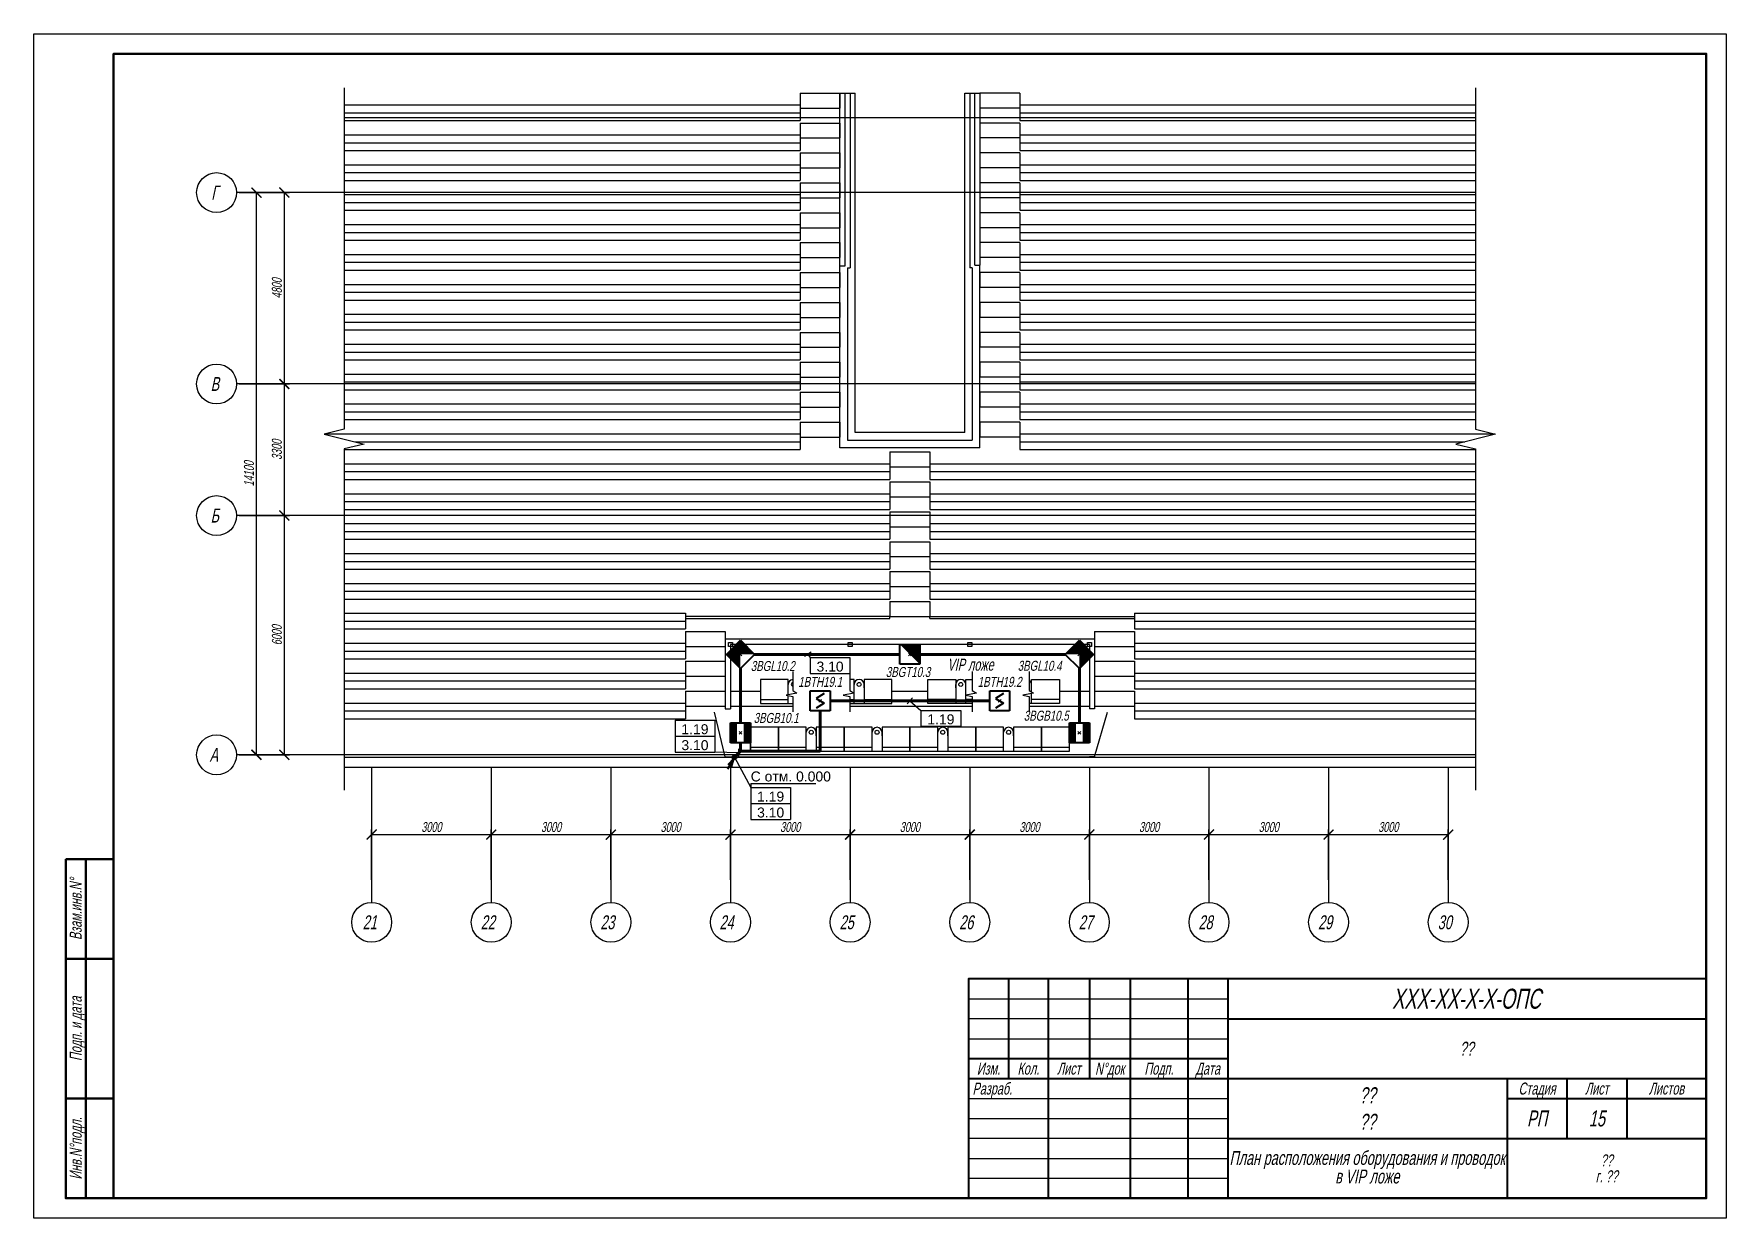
# Model space of a CAD drawing. Extents: x 0 to 1720, y -2086 to 3873.
# Drawn here: x 0 to 424.4, y -596 to -299 of the extents above; entities that cross this region are included whole.
import ezdxf
from ezdxf.enums import TextEntityAlignment as Align

# ---------------------------------------------------------------- set-up
doc = ezdxf.new("R2010")
doc.units = 0
doc.layers.add('EL_DEVICE', color=1, linetype='Continuous', lineweight=40)
doc.layers.add('EL_KABLE', color=9, linetype='Continuous', lineweight=60)
for name, color, linetype in [('EL_DEVICE_NAME', 7, 'Continuous'), ('FORMAT', 134, 'Continuous'), ('OSI', 5, 'Continuous'), ('PLAN', 2, 'Continuous'), ('SYS_PIN', 7, 'Continuous'), ('TEXT', 4, 'Continuous')]:
    doc.layers.add(name, color=color, linetype=linetype)
doc.styles.add('R2_5', font='arial.ttf', dxfattribs={"width": 0.65, "oblique": 12, "height": 2.5})
doc.styles.get("Standard").update_dxf_attribs({"font": 'arial.ttf'})

# ---------------------------------------------------------------- blocks, each defined once
blk = doc.blocks.new('_ArchTick')
at = {"const_width": 0.15}
blk.add_lwpolyline([(-0.5, -0.5), (0.5, 0.5)], dxfattribs=at)
blk = doc.blocks.new('PS_DAT_SMOKE')
at = {"layer": 'EL_DEVICE'}
for p, q in [((-2.5, 2.5), (2.5, 2.5)), ((-2.5, -2.5), (-2.5, 2.5)), ((1.01, 1.81), (-1.01, 0.61)), ((-1.01, 0.61), (1.01, -0.61)), ((2.5, 2.5), (2.5, -2.5)), ((2.5, -2.5), (-2.5, -2.5)), ((1.01, -0.61), (-1.01, -1.81))]:
    blk.add_line(p, q, dxfattribs=at)
blk = doc.blocks.new('CONNECTOR_SQUARE')
at = {"layer": 'SYS_PIN'}
for p, q in [((-0.35, 0.35), (0.35, -0.35)), ((0.35, 0.35), (-0.35, -0.35))]:
    blk.add_line(p, q, dxfattribs=at)
blk = doc.blocks.new('EL_CABLE_FROMDOWN')
at = {"layer": 'EL_DEVICE'}
for q in [(-1.75, -3.03), (-1.68, -1.92), (-0.82, -2.42)]:
    blk.add_line((-0.25, -0.43), q, dxfattribs=at)
blk.add_circle((0, 0), 0.5, dxfattribs=at)
blk = doc.blocks.new('CONNECTOR_POINT')
at = {"layer": 'SYS_PIN'}
for p, q in [((-0.35, 0.35), (0.35, -0.35)), ((0.35, 0.35), (-0.35, -0.35))]:
    blk.add_line(p, q, dxfattribs=at)
blk = doc.blocks.new('OS_DAT_BGB')
at = {"layer": 'EL_DEVICE'}
for p, q in [((-2.5, 2.5), (2.5, 2.5)), ((-2.5, -2.5), (-2.5, 2.5)), ((2.5, 2.5), (2.5, -2.5)), ((2.5, -2.5), (-2.5, -2.5))]:
    blk.add_line(p, q, dxfattribs=at)
at = {"layer": 'EL_DEVICE', "const_width": 1.67}
for points in [[(-1.67, 2.5), (-1.67, -2.5)], [(1.67, 2.5), (1.67, -2.5)]]:
    blk.add_lwpolyline(points, dxfattribs=at)
blk = doc.blocks.new('OS_DAT_BGL')
at = {"layer": 'EL_DEVICE'}
for p, q in [((-2.5, 2.5), (2.5, 2.5)), ((-2.5, -2.5), (-2.5, 2.5)), ((2.5, 2.5), (2.5, -2.5)), ((2.5, -2.5), (-2.5, -2.5))]:
    blk.add_line(p, q, dxfattribs=at)
for points in [[(-2.5, 2.5, 0, 7.07, 0), (0, 0, 7.07, 7.07, 0)], [(2.5, 2.5, 0, 7.07, 0), (0, 0, 7.07, 7.07, 0)]]:
    blk.add_lwpolyline(points, format="xyseb", dxfattribs=at)
blk = doc.blocks.new('OS_DAT_BGT')
at = {"layer": 'EL_DEVICE'}
for p, q in [((-2.5, 2.5), (2.5, 2.5)), ((-2.5, -2.5), (-2.5, 2.5)), ((2.5, 2.5), (2.5, -2.5)), ((2.5, -2.5), (-2.5, -2.5))]:
    blk.add_line(p, q, dxfattribs=at)
blk.add_lwpolyline([(2.5, 2.5, 0, 7.07, 0), (0, 0, 7.07, 7.07, 0)], format="xyseb", dxfattribs=at)

msp = doc.modelspace()

# ---------------------------------------------------------------- linework, layer by layer
for p, q in [((194.95, -454.05), (193.3, -455.17)), ((194.13, -454.61), (194.69, -455.43)), ((194.69, -455.43), (204.69, -455.43)), ((194.69, -455.43), (194.69, -459.43)), ((204.69, -455.43), (204.69, -459.43)), ((194.69, -459.43), (204.69, -459.43)), ((220.37, -465.5), (219.06, -467.02)), ((219.72, -466.26), (222.49, -468.65)), ((222.49, -468.65), (232.49, -468.65)), ((222.49, -468.65), (222.49, -472.65)), ((232.49, -468.65), (232.49, -472.65)), ((160.81, -471.13), (170.81, -471.13)), ((160.81, -471.13), (160.81, -479.13)), ((160.81, -475.13), (170.81, -475.13)), ((170.81, -471.13), (170.81, -479.13)), ((222.49, -472.65), (232.49, -472.65)), ((160.81, -479.13), (170.81, -479.13)), ((176.82, -479.31), (170.81, -479.13)), ((176.79, -480.31), (176.85, -478.31)), ((175.72, -480.41), (179.79, -488.02)), ((175.72, -480.41), (175.72, -480.41)), ((179.79, -487.02), (179.79, -488.02)), ((179.79, -487.02), (196.13, -487.02)), ((179.79, -488.02), (189.79, -488.02)), ((179.79, -488.02), (179.79, -496.02)), ((189.79, -488.02), (189.79, -496.02)), ((179.79, -492.02), (189.79, -492.02)), ((179.79, -496.02), (189.79, -496.02))]:
    msp.add_line(p, q)
at = {"layer": 'EL_KABLE'}
for p, q in [((177.22, -471.81), (177.22, -458.14)), ((180.75, -454.61), (217.22, -454.61)), ((222.22, -454.61), (258.68, -454.61)), ((262.22, -458.14), (262.22, -471.81)), ((199.72, -466.26), (239.72, -466.26)), ((197.22, -478.91), (197.22, -468.76)), ((175.72, -480.41), (177.22, -478.91)), ((175.72, -480.41), (177.22, -478.91)), ((177.22, -478.91), (177.22, -476.81)), ((177.22, -478.91), (197.22, -478.91))]:
    msp.add_line(p, q, dxfattribs=at)
at = {"layer": 'FORMAT', "lineweight": 50}
for p, q in [((13, -506), (13, -591)), ((20, -531), (8, -531)), ((20, -566), (8, -566))]:
    msp.add_line(p, q, dxfattribs=at)
at = {"layer": 'FORMAT', "lineweight": 40}
for p, q in [((244.43, -536), (244.43, -561)), ((254.43, -536), (254.43, -591)), ((264.74, -536), (264.74, -561)), ((274.93, -536), (274.93, -591)), ((289.43, -536), (289.43, -591)), ((299.43, -536), (299.43, -591)), ((299.43, -546), (419.43, -546)), ((234.43, -556), (299.43, -556)), ((234.43, -561), (419.43, -561)), ((369.51, -561), (369.51, -591)), ((384.51, -561), (384.51, -576)), ((399.51, -561), (399.51, -576)), ((369.51, -566), (419.43, -566)), ((299.43, -576), (419.43, -576))]:
    msp.add_line(p, q, dxfattribs=at)
at = {"layer": 'FORMAT', "lineweight": -3}
for p, q in [((234.43, -541), (299.43, -541)), ((299.43, -546), (234.43, -546)), ((234.43, -551), (299.43, -551)), ((234.43, -566), (299.43, -566)), ((234.43, -571), (299.43, -571)), ((299.43, -576), (234.43, -576)), ((234.43, -581), (299.43, -581)), ((234.43, -586), (299.43, -586))]:
    msp.add_line(p, q, dxfattribs=at)
at = {"layer": 'FORMAT'}
msp.add_lwpolyline([(0, -299), (424.43, -299), (424.43, -596), (0, -596)], close=True, dxfattribs=at)
at = {"layer": 'FORMAT', "lineweight": 50}
for points in [[(20, -591), (20, -304), (419.43, -304), (419.43, -591)], [(8, -506), (20, -506), (20, -591), (8, -591)]]:
    msp.add_lwpolyline(points, close=True, dxfattribs=at)
at = {"layer": 'FORMAT', "lineweight": 40}
msp.add_lwpolyline([(234.43, -591), (419.43, -591), (419.43, -536), (234.43, -536)], close=True, dxfattribs=at)
at = {"layer": 'OSI'}
for p, q in [((55.83, -338.81), (50.83, -338.81)), ((77.83, -338.81), (55.83, -338.81)), ((55.83, -386.81), (50.83, -386.81)), ((77.83, -386.81), (55.83, -386.81)), ((55.83, -419.81), (50.83, -419.81)), ((77.83, -419.81), (55.83, -419.81)), ((55.83, -479.81), (50.83, -479.81)), ((77.83, -479.81), (55.83, -479.81))]:
    msp.add_line(p, q, dxfattribs=at)
at = {"layer": 'OSI', "lineweight": 25}
for p, q in [((51.46, -338.81), (57.08, -338.81)), ((51.46, -338.81), (64.08, -338.81)), ((77.21, -338.81), (54.58, -338.81)), ((55.83, -479.81), (55.83, -338.81)), ((62.83, -386.81), (62.83, -338.81)), ((51.46, -386.81), (64.08, -386.81)), ((51.46, -386.81), (64.08, -386.81)), ((62.83, -419.81), (62.83, -386.81)), ((51.46, -419.81), (64.08, -419.81)), ((51.46, -419.81), (64.08, -419.81)), ((62.83, -479.81), (62.83, -419.81)), ((51.46, -479.81), (57.08, -479.81)), ((51.46, -479.81), (64.08, -479.81)), ((84.72, -482.91), (84.72, -511.81)), ((114.72, -482.91), (114.72, -511.81)), ((144.72, -482.91), (144.72, -511.81)), ((174.72, -482.91), (174.72, -511.81)), ((204.72, -482.91), (204.72, -511.81)), ((234.72, -482.91), (234.72, -511.81)), ((264.72, -482.91), (264.72, -511.81)), ((294.72, -482.91), (294.72, -511.81)), ((324.72, -482.91), (324.72, -511.81)), ((354.72, -482.91), (354.72, -511.81)), ((84.72, -511.18), (84.72, -498.56)), ((84.72, -499.81), (114.72, -499.81)), ((114.72, -511.18), (114.72, -498.56)), ((114.72, -511.18), (114.72, -498.56)), ((114.72, -499.81), (144.72, -499.81)), ((144.72, -511.18), (144.72, -498.56)), ((144.72, -511.18), (144.72, -498.56)), ((144.72, -499.81), (174.72, -499.81)), ((174.72, -511.18), (174.72, -498.56)), ((174.72, -511.18), (174.72, -498.56)), ((174.72, -499.81), (204.72, -499.81)), ((204.72, -511.18), (204.72, -498.56)), ((204.72, -511.18), (204.72, -498.56)), ((204.72, -499.81), (234.72, -499.81)), ((234.72, -511.18), (234.72, -498.56)), ((234.72, -511.18), (234.72, -498.56)), ((234.72, -499.81), (264.72, -499.81)), ((264.72, -511.18), (264.72, -498.56)), ((264.72, -511.18), (264.72, -498.56)), ((264.72, -499.81), (294.72, -499.81)), ((294.72, -511.18), (294.72, -498.56)), ((294.72, -511.18), (294.72, -498.56)), ((294.72, -499.81), (324.72, -499.81)), ((324.72, -511.18), (324.72, -498.56)), ((324.72, -511.18), (324.72, -498.56)), ((324.72, -499.81), (354.72, -499.81)), ((354.72, -511.18), (354.72, -498.56)), ((84.72, -511.81), (84.72, -516.81)), ((114.72, -511.81), (114.72, -516.81)), ((144.72, -511.81), (144.72, -516.81)), ((174.72, -511.81), (174.72, -516.81)), ((204.72, -511.81), (204.72, -516.81)), ((234.72, -511.81), (234.72, -516.81)), ((264.72, -511.81), (264.72, -516.81)), ((294.72, -511.81), (294.72, -516.81)), ((324.72, -511.81), (324.72, -516.81)), ((354.72, -511.81), (354.72, -516.81))]:
    msp.add_line(p, q, dxfattribs=at)
at = {"layer": 'OSI'}
for centre in [(45.83, -338.81), (45.83, -386.81), (45.83, -419.81), (45.83, -479.81)]:
    msp.add_circle(centre, 5, dxfattribs=at)
at = {"layer": 'OSI', "lineweight": 25}
for centre in [(84.72, -521.81), (114.72, -521.81), (144.72, -521.81), (174.72, -521.81), (204.72, -521.81), (234.72, -521.81), (264.72, -521.81), (294.72, -521.81), (324.72, -521.81), (354.72, -521.81)]:
    msp.add_circle(centre, 5, dxfattribs=at)
at = {"layer": 'PLAN'}
for p, q in [((77.83, -312.58), (77.83, -398.11)), ((192.17, -313.86), (202.17, -313.86)), ((192.17, -313.86), (192.17, -317.61)), ((202.17, -357.14), (202.17, -313.86)), ((202.17, -313.86), (205.97, -313.86)), ((202.17, -313.86), (202.17, -317.61)), ((203.47, -357.14), (203.47, -313.86)), ((204.72, -313.86), (204.72, -357.64)), ((205.97, -356.97), (205.97, -313.86)), ((233.47, -356.97), (233.47, -313.86)), ((233.47, -313.86), (237.27, -313.86)), ((234.72, -313.86), (234.72, -357.64)), ((235.97, -356.97), (235.97, -313.86)), ((237.27, -313.86), (237.27, -356.97)), ((247.27, -313.86), (237.27, -313.86)), ((237.27, -313.86), (237.27, -317.61)), ((247.27, -313.86), (247.27, -317.61)), ((361.6, -312.58), (361.6, -398.11)), ((77.83, -316.82), (192.17, -316.82)), ((192.17, -316.82), (192.17, -320.75)), ((192.17, -317.61), (202.17, -317.61)), ((247.27, -317.61), (237.27, -317.61)), ((247.27, -316.82), (361.6, -316.82)), ((247.27, -316.82), (247.27, -320.75)), ((77.83, -318.79), (192.17, -318.79)), ((77.83, -320.01), (361.6, -320.01)), ((77.83, -320.75), (192.17, -320.75)), ((192.17, -321.36), (202.17, -321.36)), ((192.17, -321.36), (192.17, -325.11)), ((202.17, -321.36), (202.17, -325.11)), ((247.27, -321.36), (237.27, -321.36)), ((237.27, -321.36), (237.27, -325.11)), ((247.27, -318.79), (361.6, -318.79)), ((247.27, -320.75), (361.6, -320.75)), ((247.27, -321.36), (247.27, -325.11)), ((77.83, -324.32), (192.17, -324.32)), ((77.83, -326.29), (192.17, -326.29)), ((192.17, -324.32), (192.17, -328.25)), ((192.17, -325.11), (202.17, -325.11)), ((247.27, -325.11), (237.27, -325.11)), ((247.27, -324.32), (361.6, -324.32)), ((247.27, -324.32), (247.27, -328.25)), ((247.27, -326.29), (361.6, -326.29)), ((77.83, -328.25), (192.17, -328.25)), ((192.17, -328.86), (202.17, -328.86)), ((192.17, -328.86), (192.17, -332.61)), ((202.17, -328.86), (202.17, -332.61)), ((247.27, -328.86), (237.27, -328.86)), ((237.27, -328.86), (237.27, -332.61)), ((247.27, -328.25), (361.6, -328.25)), ((247.27, -328.86), (247.27, -332.61)), ((77.83, -331.82), (192.17, -331.82)), ((77.83, -333.79), (192.17, -333.79)), ((192.17, -331.82), (192.17, -335.75)), ((192.17, -332.61), (202.17, -332.61)), ((247.27, -332.61), (237.27, -332.61)), ((247.27, -331.82), (361.6, -331.82)), ((247.27, -331.82), (247.27, -335.75)), ((247.27, -333.79), (361.6, -333.79)), ((77.83, -335.75), (192.17, -335.75)), ((77.83, -339.32), (192.17, -339.32)), ((192.17, -336.36), (202.17, -336.36)), ((192.17, -336.36), (192.17, -340.11)), ((192.17, -339.32), (192.17, -343.25)), ((202.17, -336.36), (202.17, -340.11)), ((247.27, -336.36), (237.27, -336.36)), ((237.27, -336.36), (237.27, -340.11)), ((247.27, -335.75), (361.6, -335.75)), ((247.27, -336.36), (247.27, -340.11)), ((247.27, -339.32), (361.6, -339.32)), ((247.27, -339.32), (247.27, -343.25)), ((77.83, -341.29), (192.17, -341.29)), ((77.83, -343.25), (192.17, -343.25)), ((192.17, -340.11), (202.17, -340.11)), ((247.27, -340.11), (237.27, -340.11)), ((247.27, -341.29), (361.6, -341.29)), ((247.27, -343.25), (361.6, -343.25)), ((77.83, -346.82), (192.17, -346.82)), ((192.17, -343.86), (202.17, -343.86)), ((192.17, -343.86), (192.17, -347.61)), ((192.17, -346.82), (192.17, -350.75)), ((192.17, -347.61), (202.17, -347.61)), ((202.17, -343.86), (202.17, -347.61)), ((247.27, -343.86), (237.27, -343.86)), ((237.27, -343.86), (237.27, -347.61)), ((247.27, -347.61), (237.27, -347.61)), ((247.27, -343.86), (247.27, -347.61)), ((247.27, -346.82), (361.6, -346.82)), ((247.27, -346.82), (247.27, -350.75)), ((77.83, -348.79), (192.17, -348.79)), ((77.83, -350.75), (192.17, -350.75)), ((192.17, -351.36), (202.17, -351.36)), ((192.17, -351.36), (192.17, -355.11)), ((202.17, -351.36), (202.17, -355.11)), ((247.27, -351.36), (237.27, -351.36)), ((237.27, -351.36), (237.27, -355.11)), ((247.27, -348.79), (361.6, -348.79)), ((247.27, -350.75), (361.6, -350.75)), ((247.27, -351.36), (247.27, -355.11)), ((77.83, -354.32), (192.17, -354.32)), ((77.83, -356.29), (192.17, -356.29)), ((192.17, -354.32), (192.17, -358.25)), ((192.17, -355.11), (202.17, -355.11)), ((247.27, -355.11), (237.27, -355.11)), ((247.27, -354.32), (361.6, -354.32)), ((247.27, -354.32), (247.27, -358.25)), ((247.27, -356.29), (361.6, -356.29)), ((77.83, -358.25), (192.17, -358.25)), ((192.17, -358.86), (202.17, -358.86)), ((192.17, -358.86), (192.17, -362.61)), ((202.17, -402.81), (202.17, -357.14)), ((202.17, -357.14), (203.47, -357.14)), ((202.17, -358.86), (202.17, -362.61)), ((204.07, -357.64), (204.72, -357.64)), ((204.07, -357.64), (204.07, -400.91)), ((205.97, -399.01), (205.97, -356.97)), ((233.47, -399.01), (233.47, -356.97)), ((235.37, -357.64), (234.72, -357.64)), ((235.37, -357.64), (235.37, -400.91)), ((235.97, -356.97), (237.27, -356.97)), ((237.27, -402.81), (237.27, -356.97)), ((247.27, -358.86), (237.27, -358.86)), ((237.27, -358.86), (237.27, -362.61)), ((247.27, -358.25), (361.6, -358.25)), ((247.27, -358.86), (247.27, -362.61)), ((77.83, -361.82), (192.17, -361.82)), ((77.83, -363.79), (192.17, -363.79)), ((192.17, -361.82), (192.17, -365.75)), ((192.17, -362.61), (202.17, -362.61)), ((247.27, -362.61), (237.27, -362.61)), ((247.27, -361.82), (361.6, -361.82)), ((247.27, -361.82), (247.27, -365.75)), ((247.27, -363.79), (361.6, -363.79)), ((77.83, -365.75), (192.17, -365.75)), ((192.17, -366.36), (202.17, -366.36)), ((192.17, -366.36), (192.17, -370.11)), ((202.17, -366.36), (202.17, -370.11)), ((247.27, -366.36), (237.27, -366.36)), ((237.27, -366.36), (237.27, -370.11)), ((247.27, -365.75), (361.6, -365.75)), ((247.27, -366.36), (247.27, -370.11)), ((77.83, -369.32), (192.17, -369.32)), ((77.83, -371.29), (192.17, -371.29)), ((77.83, -373.25), (192.17, -373.25)), ((192.17, -369.32), (192.17, -373.25)), ((192.17, -370.11), (202.17, -370.11)), ((247.27, -370.11), (237.27, -370.11)), ((247.27, -369.32), (361.6, -369.32)), ((247.27, -369.32), (247.27, -373.25)), ((247.27, -371.29), (361.6, -371.29)), ((247.27, -373.25), (361.6, -373.25)), ((77.83, -376.82), (192.17, -376.82)), ((192.17, -373.86), (202.17, -373.86)), ((192.17, -373.86), (192.17, -377.61)), ((192.17, -376.82), (192.17, -380.75)), ((192.17, -377.61), (202.17, -377.61)), ((202.17, -373.86), (202.17, -377.61)), ((247.27, -373.86), (237.27, -373.86)), ((237.27, -373.86), (237.27, -377.61)), ((247.27, -377.61), (237.27, -377.61)), ((247.27, -373.86), (247.27, -377.61)), ((247.27, -376.82), (361.6, -376.82)), ((247.27, -376.82), (247.27, -380.75)), ((77.83, -378.79), (192.17, -378.79)), ((77.83, -380.75), (192.17, -380.75)), ((192.17, -381.36), (202.17, -381.36)), ((192.17, -381.36), (192.17, -385.11)), ((202.17, -381.36), (202.17, -385.11)), ((247.27, -381.36), (237.27, -381.36)), ((237.27, -381.36), (237.27, -385.11)), ((247.27, -378.79), (361.6, -378.79)), ((247.27, -380.75), (361.6, -380.75)), ((247.27, -381.36), (247.27, -385.11)), ((77.83, -384.32), (192.17, -384.32)), ((192.17, -384.32), (192.17, -388.25)), ((192.17, -385.11), (202.17, -385.11)), ((247.27, -385.11), (237.27, -385.11)), ((247.27, -384.32), (361.6, -384.32)), ((247.27, -384.32), (247.27, -388.25)), ((77.83, -386.29), (192.17, -386.29)), ((77.83, -388.25), (192.17, -388.25)), ((192.17, -388.86), (202.17, -388.86)), ((192.17, -388.86), (192.17, -392.61)), ((202.17, -388.86), (202.17, -392.61)), ((247.27, -388.86), (237.27, -388.86)), ((237.27, -388.86), (237.27, -392.61)), ((247.27, -386.29), (361.6, -386.29)), ((247.27, -388.25), (361.6, -388.25)), ((247.27, -388.86), (247.27, -392.61)), ((77.83, -391.82), (192.17, -391.82)), ((77.83, -393.79), (192.17, -393.79)), ((192.17, -391.82), (192.17, -395.75)), ((192.17, -392.61), (202.17, -392.61)), ((247.27, -392.61), (237.27, -392.61)), ((247.27, -391.82), (361.6, -391.82)), ((247.27, -391.82), (247.27, -395.75)), ((247.27, -393.79), (361.6, -393.79)), ((77.83, -398.11), (72.83, -399.36)), ((77.83, -395.75), (192.17, -395.75)), ((192.17, -396.36), (202.17, -396.36)), ((192.17, -396.36), (192.17, -400.11)), ((202.17, -396.36), (202.17, -400.11)), ((247.27, -396.36), (237.27, -396.36)), ((237.27, -396.36), (237.27, -400.11)), ((247.27, -395.75), (361.6, -395.75)), ((247.27, -396.36), (247.27, -400.11)), ((361.6, -398.11), (366.6, -399.36)), ((72.83, -399.36), (82.83, -401.86)), ((72.99, -399.32), (192.17, -399.32)), ((82.83, -401.86), (77.83, -403.11)), ((77.83, -403.11), (77.83, -488.64)), ((80.54, -401.29), (192.17, -401.29)), ((192.17, -399.32), (192.17, -403.25)), ((192.17, -400.11), (202.17, -400.11)), ((237.27, -402.81), (202.17, -402.81)), ((204.07, -400.91), (235.37, -400.91)), ((233.47, -399.01), (205.97, -399.01)), ((247.27, -400.11), (237.27, -400.11)), ((247.27, -399.32), (366.45, -399.32)), ((247.27, -399.32), (247.27, -403.25)), ((247.27, -401.29), (358.89, -401.29)), ((366.6, -399.36), (356.6, -401.86)), ((356.6, -401.86), (361.6, -403.11)), ((361.6, -403.11), (361.6, -488.64)), ((77.83, -403.25), (192.17, -403.25)), ((77.83, -406.82), (214.72, -406.82)), ((214.72, -403.86), (224.72, -403.86)), ((214.72, -403.86), (214.72, -407.61)), ((214.72, -406.82), (214.72, -410.75)), ((224.72, -403.86), (224.72, -407.61)), ((224.72, -406.82), (361.6, -406.82)), ((224.72, -406.82), (224.72, -410.75)), ((247.27, -403.25), (361.6, -403.25)), ((77.83, -408.79), (214.72, -408.79)), ((77.83, -410.75), (214.72, -410.75)), ((214.72, -407.61), (224.72, -407.61)), ((214.72, -411.36), (224.72, -411.36)), ((214.72, -411.36), (214.72, -415.11)), ((224.72, -408.79), (361.6, -408.79)), ((224.72, -410.75), (361.6, -410.75)), ((224.72, -411.36), (224.72, -415.11)), ((77.83, -414.32), (214.72, -414.32)), ((214.72, -414.32), (214.72, -418.25)), ((214.72, -415.11), (224.72, -415.11)), ((224.72, -414.32), (361.6, -414.32)), ((224.72, -414.32), (224.72, -418.25)), ((77.83, -416.29), (214.72, -416.29)), ((77.83, -418.25), (214.72, -418.25)), ((214.72, -418.86), (224.72, -418.86)), ((214.72, -418.86), (214.72, -422.61)), ((224.72, -416.29), (361.6, -416.29)), ((224.72, -418.25), (361.6, -418.25)), ((224.72, -418.86), (224.72, -422.61)), ((77.83, -421.82), (214.72, -421.82)), ((77.83, -423.79), (214.72, -423.79)), ((214.72, -421.82), (214.72, -425.75)), ((214.72, -422.61), (224.72, -422.61)), ((224.72, -421.82), (361.6, -421.82)), ((224.72, -421.82), (224.72, -425.75)), ((224.72, -423.79), (361.6, -423.79)), ((77.83, -425.75), (214.72, -425.75)), ((214.72, -426.36), (224.72, -426.36)), ((214.72, -426.36), (214.72, -430.11)), ((224.72, -425.75), (361.6, -425.75)), ((224.72, -426.36), (224.72, -430.11)), ((77.83, -429.32), (214.72, -429.32)), ((77.83, -431.29), (214.72, -431.29)), ((214.72, -429.32), (214.72, -433.25)), ((214.72, -430.11), (224.72, -430.11)), ((224.72, -429.32), (361.6, -429.32)), ((224.72, -429.32), (224.72, -433.25)), ((224.72, -431.29), (361.6, -431.29)), ((77.83, -433.25), (214.72, -433.25)), ((77.83, -436.82), (214.72, -436.82)), ((214.72, -433.86), (224.72, -433.86)), ((214.72, -433.86), (214.72, -437.61)), ((214.72, -436.82), (214.72, -440.75)), ((224.72, -433.25), (361.6, -433.25)), ((224.72, -433.86), (224.72, -437.61)), ((224.72, -436.82), (361.6, -436.82)), ((224.72, -436.82), (224.72, -440.75)), ((77.83, -438.79), (214.72, -438.79)), ((77.83, -440.75), (214.72, -440.75)), ((214.72, -437.61), (224.72, -437.61)), ((214.72, -441.36), (224.72, -441.36)), ((214.72, -441.36), (214.72, -445.11)), ((224.72, -438.79), (361.6, -438.79)), ((224.72, -440.75), (361.6, -440.75)), ((224.72, -441.36), (224.72, -445.11)), ((77.83, -444.32), (163.42, -444.32)), ((163.42, -444.32), (163.42, -448.25)), ((214.72, -445.11), (163.42, -445.11)), ((163.42, -445.61), (214.72, -445.61)), ((214.72, -445.11), (224.72, -445.11)), ((214.72, -445.61), (214.72, -445.11)), ((224.72, -445.11), (276.02, -445.11)), ((224.72, -445.61), (224.72, -445.11)), ((224.72, -445.61), (276.02, -445.61)), ((276.02, -444.32), (361.6, -444.32)), ((276.02, -444.32), (276.02, -448.25)), ((77.83, -446.29), (163.42, -446.29)), ((77.83, -448.25), (163.42, -448.25)), ((163.42, -448.86), (173.42, -448.86)), ((163.42, -448.86), (163.42, -452.61)), ((173.42, -448.86), (173.42, -452.61)), ((266.02, -448.86), (276.02, -448.86)), ((266.02, -448.86), (266.02, -452.61)), ((276.02, -446.29), (361.6, -446.29)), ((276.02, -448.25), (361.6, -448.25)), ((276.02, -448.86), (276.02, -452.61)), ((77.83, -451.82), (163.42, -451.82)), ((77.83, -453.79), (163.42, -453.79)), ((163.42, -451.82), (163.42, -455.75)), ((163.42, -452.61), (173.42, -452.61)), ((266.02, -450.81), (173.42, -450.81)), ((173.42, -450.81), (173.42, -468.31)), ((174.22, -452.61), (174.22, -451.61)), ((174.22, -451.61), (175.22, -451.61)), ((175.22, -452.61), (174.22, -452.61)), ((264.72, -452.11), (174.72, -452.11)), ((174.72, -452.11), (174.72, -468.31)), ((175.22, -451.61), (175.22, -452.61)), ((204.22, -452.61), (204.22, -451.61)), ((204.22, -451.61), (205.22, -451.61)), ((205.22, -452.61), (204.22, -452.61)), ((205.22, -451.61), (205.22, -452.61)), ((234.22, -452.61), (234.22, -451.61)), ((234.22, -451.61), (235.22, -451.61)), ((235.22, -452.61), (234.22, -452.61)), ((235.22, -451.61), (235.22, -452.61)), ((264.22, -452.61), (264.22, -451.61)), ((264.22, -451.61), (265.22, -451.61)), ((265.22, -452.61), (264.22, -452.61)), ((264.72, -452.11), (264.72, -468.31)), ((265.22, -451.61), (265.22, -452.61)), ((266.02, -450.81), (266.02, -468.31)), ((266.02, -452.61), (276.02, -452.61)), ((276.02, -451.82), (361.6, -451.82)), ((276.02, -451.82), (276.02, -455.75)), ((276.02, -453.79), (361.6, -453.79)), ((77.83, -455.75), (163.42, -455.75)), ((163.42, -456.36), (173.42, -456.36)), ((163.42, -456.36), (163.42, -460.11)), ((173.42, -456.36), (173.42, -460.11)), ((266.02, -456.36), (276.02, -456.36)), ((266.02, -456.36), (266.02, -460.11)), ((276.02, -455.75), (361.6, -455.75)), ((276.02, -456.36), (276.02, -460.11)), ((77.83, -459.32), (163.42, -459.32)), ((77.83, -461.29), (163.42, -461.29)), ((163.42, -459.32), (163.42, -463.25)), ((163.42, -460.11), (173.42, -460.11)), ((189.22, -460.91), (182.22, -460.91)), ((182.22, -460.91), (182.22, -466.91)), ((189.22, -464.74), (189.22, -460.91)), ((189.22, -463.04), (189.22, -462.16)), ((190.32, -458.9), (190.32, -463.68)), ((204.63, -458.9), (204.63, -463.68)), ((205.72, -460.91), (204.63, -460.91)), ((205.72, -466.91), (205.72, -460.91)), ((205.72, -463.04), (205.72, -462.16)), ((215.22, -460.91), (208.22, -460.91)), ((208.22, -460.91), (208.22, -466.91)), ((208.22, -463.04), (208.22, -462.16)), ((215.22, -466.91), (215.22, -460.91)), ((224.22, -460.91), (231.22, -460.91)), ((224.22, -466.91), (224.22, -460.91)), ((231.22, -460.91), (231.22, -466.91)), ((231.22, -463.04), (231.22, -462.16)), ((233.72, -466.91), (233.72, -460.91)), ((233.72, -460.91), (235.32, -460.91)), ((233.72, -463.04), (233.72, -462.16)), ((235.32, -458.9), (235.32, -463.68)), ((249.63, -458.9), (249.63, -463.68)), ((250.22, -460.91), (257.22, -460.91)), ((250.22, -464.05), (250.22, -460.91)), ((250.22, -463.04), (250.22, -462.16)), ((257.22, -460.91), (257.22, -466.91)), ((266.02, -460.11), (276.02, -460.11)), ((276.02, -459.32), (361.6, -459.32)), ((276.02, -459.32), (276.02, -463.25)), ((276.02, -461.29), (361.6, -461.29)), ((77.83, -463.25), (163.42, -463.25)), ((77.83, -466.82), (163.42, -466.82)), ((163.42, -463.86), (173.42, -463.86)), ((163.42, -463.86), (163.42, -467.61)), ((163.42, -466.82), (163.42, -470.75)), ((173.42, -463.86), (173.42, -467.61)), ((174.72, -463.86), (182.22, -463.86)), ((182.22, -465.91), (189.22, -465.91)), ((191.39, -464.35), (188.71, -464.83)), ((188.71, -464.83), (190.32, -465.22)), ((189.22, -466.91), (189.22, -464.95)), ((190.32, -463.68), (191.39, -464.35)), ((190.32, -465.22), (190.32, -469)), ((205.7, -464.35), (203.01, -464.83)), ((203.01, -464.83), (204.63, -465.22)), ((204.63, -463.68), (205.7, -464.35)), ((204.63, -465.22), (204.63, -469)), ((204.63, -465.91), (205.72, -465.91)), ((208.22, -465.91), (215.22, -465.91)), ((215.22, -463.86), (224.22, -463.86)), ((231.22, -465.91), (224.22, -465.91)), ((236.39, -464.35), (233.71, -464.83)), ((233.71, -464.83), (235.32, -465.22)), ((235.32, -465.91), (233.72, -465.91)), ((235.32, -463.68), (236.39, -464.35)), ((235.32, -465.22), (235.32, -469)), ((250.7, -464.35), (248.01, -464.83)), ((248.01, -464.83), (249.63, -465.22)), ((249.63, -463.68), (250.7, -464.35)), ((249.63, -465.22), (249.63, -469)), ((250.22, -466.91), (250.22, -464.44)), ((257.22, -465.91), (250.22, -465.91)), ((257.22, -463.86), (264.72, -463.86)), ((266.02, -463.86), (276.02, -463.86)), ((266.02, -463.86), (266.02, -467.61)), ((276.02, -463.25), (361.6, -463.25)), ((276.02, -463.86), (276.02, -467.61)), ((276.02, -466.82), (361.6, -466.82)), ((276.02, -466.82), (276.02, -470.75)), ((77.83, -468.79), (163.42, -468.79)), ((77.83, -470.75), (163.42, -470.75)), ((163.42, -467.61), (173.42, -467.61)), ((173.42, -480.31), (170.67, -469.12)), ((173.42, -468.31), (174.72, -468.31)), ((174.72, -467.61), (190.32, -467.61)), ((182.22, -466.91), (189.22, -466.91)), ((189.22, -466.91), (190.32, -466.91)), ((204.63, -466.91), (205.72, -466.91)), ((204.63, -467.61), (235.32, -467.61)), ((205.72, -466.91), (208.22, -466.91)), ((208.22, -466.91), (215.22, -466.91)), ((231.22, -466.91), (224.22, -466.91)), ((233.72, -466.91), (231.22, -466.91)), ((235.32, -466.91), (233.72, -466.91)), ((250.22, -466.91), (249.63, -466.91)), ((249.63, -467.61), (264.72, -467.61)), ((257.22, -466.91), (250.22, -466.91)), ((266.02, -468.31), (264.72, -468.31)), ((266.02, -467.61), (276.02, -467.61)), ((266.02, -480.31), (269.28, -469.1)), ((276.02, -468.79), (361.6, -468.79)), ((276.02, -470.75), (361.6, -470.75)), ((186.72, -472.91), (179.72, -472.91)), ((179.72, -472.91), (179.72, -478.91)), ((179.72, -472.91), (179.72, -478.91)), ((179.72, -478.91), (179.72, -472.91)), ((193.72, -472.91), (186.72, -472.91)), ((186.72, -472.91), (186.72, -478.91)), ((186.72, -478.91), (186.72, -472.91)), ((193.72, -478.91), (193.72, -472.91)), ((193.72, -475.04), (193.72, -474.16)), ((203.22, -472.91), (196.22, -472.91)), ((196.22, -472.91), (196.22, -478.91)), ((196.22, -475.04), (196.22, -474.16)), ((203.22, -478.91), (203.22, -472.91)), ((210.22, -472.91), (203.22, -472.91)), ((203.22, -472.91), (203.22, -478.91)), ((210.22, -478.91), (210.22, -472.91)), ((210.22, -475.04), (210.22, -474.16)), ((219.72, -472.91), (212.72, -472.91)), ((212.72, -472.91), (212.72, -478.91)), ((212.72, -475.04), (212.72, -474.16)), ((219.72, -478.91), (219.72, -472.91)), ((226.72, -472.91), (219.72, -472.91)), ((219.72, -472.91), (219.72, -478.91)), ((226.72, -478.91), (226.72, -472.91)), ((226.72, -478.91), (226.72, -472.91)), ((226.72, -475.04), (226.72, -474.16)), ((236.22, -472.91), (229.22, -472.91)), ((229.22, -472.91), (229.22, -478.91)), ((229.22, -475.04), (229.22, -474.16)), ((236.22, -478.91), (236.22, -472.91)), ((243.22, -472.91), (236.22, -472.91)), ((236.22, -472.91), (236.22, -478.91)), ((243.22, -478.91), (243.22, -472.91)), ((243.22, -478.91), (243.22, -472.91)), ((243.22, -478.91), (243.22, -472.91)), ((243.22, -475.04), (243.22, -474.16)), ((252.72, -472.91), (245.72, -472.91)), ((245.72, -472.91), (245.72, -478.91)), ((245.72, -475.04), (245.72, -474.16)), ((252.72, -478.91), (252.72, -472.91)), ((259.72, -472.91), (252.72, -472.91)), ((252.72, -472.91), (252.72, -478.91)), ((259.72, -478.91), (259.72, -472.91)), ((259.72, -478.91), (259.72, -472.91)), ((179.72, -477.91), (186.72, -477.91)), ((179.72, -478.91), (186.72, -478.91)), ((186.72, -477.91), (193.72, -477.91)), ((186.72, -478.91), (193.72, -478.91)), ((193.72, -478.91), (196.22, -478.91)), ((196.22, -477.91), (203.22, -477.91)), ((196.22, -478.91), (203.22, -478.91)), ((203.22, -477.91), (210.22, -477.91)), ((203.22, -478.91), (210.22, -478.91)), ((210.22, -478.91), (212.72, -478.91)), ((212.72, -477.91), (219.72, -477.91)), ((212.72, -478.91), (219.72, -478.91)), ((219.72, -477.91), (226.72, -477.91)), ((219.72, -478.91), (226.72, -478.91)), ((226.72, -478.91), (229.22, -478.91)), ((229.22, -477.91), (236.22, -477.91)), ((229.22, -478.91), (236.22, -478.91)), ((236.22, -477.91), (243.22, -477.91)), ((236.22, -478.91), (243.22, -478.91)), ((243.22, -478.91), (245.72, -478.91)), ((245.72, -477.91), (252.72, -477.91)), ((245.72, -478.91), (252.72, -478.91)), ((252.72, -477.91), (259.72, -477.91)), ((252.72, -478.91), (259.72, -478.91)), ((77.83, -480.41), (361.6, -480.41)), ((77.83, -482.91), (361.6, -482.91)), ((173.42, -480.31), (173.42, -480.41)), ((173.42, -480.31), (174.72, -480.31)), ((174.72, -480.31), (174.72, -480.41)), ((264.72, -480.41), (174.72, -480.41)), ((264.72, -480.31), (264.72, -480.41)), ((266.02, -480.31), (264.72, -480.31)), ((266.02, -480.31), (266.02, -480.41))]:
    msp.add_line(p, q, dxfattribs=at)
at = {"layer": 'PLAN', "lineweight": 25}
for p, q in [((361.6, -338.81), (77.83, -338.81)), ((361.6, -386.81), (77.83, -386.81)), ((361.6, -419.81), (77.83, -419.81)), ((361.6, -479.81), (77.83, -479.81))]:
    msp.add_line(p, q, dxfattribs=at)
at = {"layer": 'PLAN'}
for centre in [(206.97, -462.16), (232.47, -462.16), (194.97, -474.16), (211.47, -474.16), (227.97, -474.16), (244.47, -474.16)]:
    msp.add_circle(centre, 0.5, dxfattribs=at)
for centre, radius, start, end in [((190.47, -462.16), 1.25, 96.7381, 180), ((190.47, -462.16), 0.5, 107.0573, 252.9427), ((206.97, -462.16), 1.25, 0, 180), ((232.47, -462.16), 1.25, 0, 180), ((248.97, -462.16), 1.25, 0, 58.1524), ((194.97, -474.16), 1.25, 0, 180), ((211.47, -474.16), 1.25, 0, 180), ((227.97, -474.16), 1.25, 0, 180), ((244.47, -474.16), 1.25, 0, 180)]:
    msp.add_arc(centre, radius, start, end, dxfattribs=at)

# ---------------------------------------------------------------- block references
for p, rotation in [((177.22, -454.61), 45), ((262.22, -454.61), 315)]:
    msp.add_blockref('OS_DAT_BGL', p, dxfattribs=dict(rotation=rotation))
for name, p in [('OS_DAT_BGT', (219.72, -454.61)), ('CONNECTOR_SQUARE', (177.22, -454.61)), ('CONNECTOR_SQUARE', (219.72, -454.61)), ('CONNECTOR_SQUARE', (262.22, -454.61)), ('PS_DAT_SMOKE', (197.22, -466.26)), ('CONNECTOR_SQUARE', (197.22, -466.26)), ('PS_DAT_SMOKE', (242.22, -466.26)), ('CONNECTOR_SQUARE', (242.22, -466.26)), ('OS_DAT_BGB', (177.22, -474.31)), ('OS_DAT_BGB', (262.22, -474.31)), ('CONNECTOR_SQUARE', (177.22, -474.31)), ('CONNECTOR_SQUARE', (262.22, -474.31)), ('EL_CABLE_FROMDOWN', (175.72, -480.41)), ('CONNECTOR_POINT', (175.72, -480.41))]:
    msp.add_blockref(name, p)
at = {"layer": 'OSI', "lineweight": 25, "xscale": 2.5, "yscale": 2.5, "zscale": 2.5}
for p, rotation in [((55.83, -338.81), 90), ((55.83, -338.81), 270), ((62.83, -338.81), 90), ((62.83, -386.81), 90), ((62.83, -386.81), 270), ((62.83, -419.81), 90), ((62.83, -419.81), 270), ((55.83, -479.81), 270), ((62.83, -479.81), 270), ((84.72, -499.81), 180), ((114.72, -499.81), 180), ((144.72, -499.81), 180), ((174.72, -499.81), 180), ((204.72, -499.81), 180), ((234.72, -499.81), 180), ((264.72, -499.81), 180), ((294.72, -499.81), 180), ((324.72, -499.81), 180)]:
    msp.add_blockref('_ArchTick', p, dxfattribs=dict(at, rotation=rotation))
for p in [(114.72, -499.81), (144.72, -499.81), (174.72, -499.81), (204.72, -499.81), (234.72, -499.81), (264.72, -499.81), (294.72, -499.81), (324.72, -499.81), (354.72, -499.81)]:
    msp.add_blockref('_ArchTick', p, dxfattribs=at)

# ---------------------------------------------------------------- texts
at = {"char_height": 2.5}
for s, insert, attachment_point, line_spacing_factor in [('3.10', (199.69, -456.43), 2, 0.96), ('1.19', (227.49, -469.65), 2, 0.96), ('1.19', (165.81, -472.13), 2, 0.96), ('3.10', (165.81, -476.13), 2, 0.96), ('С отм. 0.000', (179.79, -486.52), 7, 0.25), ('1.19', (184.79, -489.02), 2, 0.96), ('3.10', (184.79, -493.02), 2, 0.96)]:
    msp.add_mtext(s, dxfattribs=dict(at, insert=insert, attachment_point=attachment_point, line_spacing_factor=line_spacing_factor))
at = {"layer": 'EL_DEVICE_NAME', "style": 'R2_5', "oblique": 12, "width": 0.7}
for s, p in [('3BGL10.2', (185.32, -456.29)), ('3BGL10.4', (252.25, -456.23))]:
    msp.add_text(s, height=2.5, dxfattribs=at).set_placement(p, align=Align.TOP_CENTER)
for s, p in [('3BGT10.3', (219.25, -460.29)), ('1BTH19.1', (197.22, -462.76)), ('1BTH19.2', (242.22, -462.76)), ('3BGB10.1', (186.18, -471.81)), ('3BGB10.5', (253.92, -471.25))]:
    msp.add_text(s, height=2.5, dxfattribs=at).set_placement(p, align=Align.CENTER)
at = {"layer": 'FORMAT', "style": 'R2_5', "oblique": 12, "width": 0.65}
for s, p in [('Изм.', (239.43, -560)), ('Кол.', (249.43, -560)), ('Лист', (259.59, -560)), ('N%%dдок', (269.84, -560)), ('Подп.', (282.18, -560)), ('Дата', (294.43, -560))]:
    msp.add_text(s, height=3, dxfattribs=at).set_placement(p, align=Align.CENTER)
msp.add_text('Разраб.', height=3, dxfattribs=at).set_placement((235.43, -565))
for s, height, p in [('Стадия', 3, (377.01, -563.5)), ('Лист', 3, (392.01, -563.5)), ('Листов', 3, (409.47, -563.5)), ('РП', 4, (377.01, -571))]:
    msp.add_text(s, height=height, dxfattribs=at).set_placement(p, align=Align.MIDDLE_CENTER)
at = {"layer": 'FORMAT', "insert": (394.47, -583.5), "char_height": 3, "width": 48.2605, "attachment_point": 5, "line_spacing_factor": 0.8, "style": 'R2_5'}
msp.add_mtext('??\\Pг. ??', dxfattribs=at)
at = {"layer": 'OSI', "style": 'R2_5', "oblique": 12, "width": 0.65}
for s, p in [('Г', (44.52, -340.56)), ('В', (44.35, -388.56)), ('Б', (44.35, -421.56)), ('А', (44.08, -481.56)), ('21', (82.48, -523.56)), ('22', (112.09, -523.56)), ('23', (142.09, -523.56)), ('24', (171.96, -523.56)), ('25', (202.09, -523.56)), ('26', (232.09, -523.56)), ('27', (262.05, -523.56)), ('28', (292.09, -523.56)), ('29', (322.09, -523.56)), ('30', (352.09, -523.56))]:
    msp.add_text(s, height=3.5, dxfattribs=at).set_placement(p)
at = {"layer": 'OSI', "char_height": 2.5, "attachment_point": 5, "rotation": 90, "style": 'R2_5'}
for s, insert in [('4800', (60.96, -362.81)), ('3300', (60.96, -403.31)), ('14100', (53.96, -409.31)), ('6000', (60.96, -449.81))]:
    msp.add_mtext(s, dxfattribs=dict(at, insert=insert))
at = {"layer": 'OSI', "char_height": 2.5, "attachment_point": 5, "style": 'R2_5'}
for insert in [(99.72, -497.93), (129.72, -497.93), (159.72, -497.93), (189.72, -497.93), (219.72, -497.93), (249.72, -497.93), (279.72, -497.93), (309.72, -497.93), (339.72, -497.93)]:
    msp.add_mtext('3000', dxfattribs=dict(at, insert=insert))
at = {"layer": 'PLAN', "style": 'R2_5', "oblique": 12, "width": 0.65}
msp.add_text('VIP ложе', height=3, dxfattribs=at).set_placement((229.14, -458.7))
at = {"layer": 'TEXT', "style": 'R2_5', "oblique": 12, "width": 0.65}
for s, p in [('Взам.инв.N%%d', (10.5, -518.5)), ('Подп. и дата', (10.5, -548.5)), ('Инв.N%%dподл.', (10.5, -578.5))]:
    msp.add_text(s, height=3, rotation=90, dxfattribs=at).set_placement(p, align=Align.MIDDLE_CENTER)
msp.add_text('15', height=4, dxfattribs=at).set_placement((392.01, -571), align=Align.MIDDLE_CENTER)
at = {"layer": 'TEXT', "attachment_point": 5, "style": 'R2_5'}
for s, insert, char_height, width, line_spacing_factor in [('XXX-XX-X-X-ОПС', (359.33, -541), 5, 120, 0.800004), ('План расположения оборудования и проводок в VIP ложе', (334.43, -583.25), 3.5, 70, 0.8)]:
    msp.add_mtext(s, dxfattribs=dict(at, insert=insert, char_height=char_height, width=width, line_spacing_factor=line_spacing_factor))
for s, insert, char_height, width in [('??', (359.33, -553.5), 3.5, 120), ('??\\P??', (334.48, -568.5), 4, 70)]:
    msp.add_mtext(s, dxfattribs=dict(at, insert=insert, char_height=char_height, width=width))

doc.saveas('drawing.dxf')
